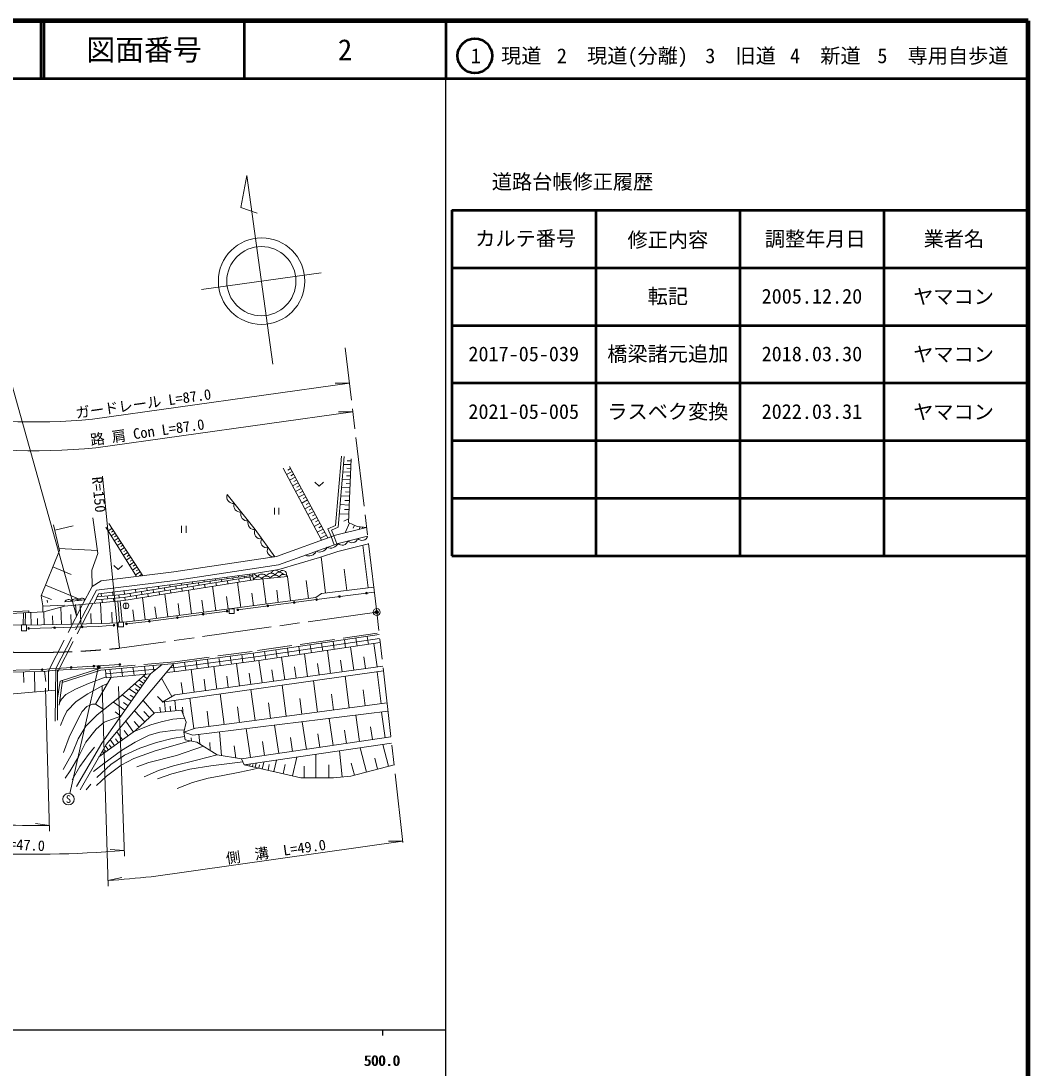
# Model space of a CAD drawing. Units: millimetres, scale not verified. Extents: x 40000 to 680000, y 20000 to 380000.
# Drawn here: x 505268 to 680000, y 198357 to 380000 of the extents above; entities that cross this region are included whole.
import ezdxf
from ezdxf.enums import TextEntityAlignment as Align

# ---------------------------------------------------------------- set-up
doc = ezdxf.new("R2010")
doc.units = ezdxf.units.MM
doc.header["$LTSCALE"] = 1000
doc.header["$PDMODE"] = 32
doc.header["$PDSIZE"] = 500
doc.linetypes.add('CHAIN', pattern=[18.5, 12, -1.5, 3.5, -1.5])
doc.linetypes.add('DASHED', pattern=[7.5, 6, -1.5])
for name, color, linetype, lineweight in [('M-BGD', 7, 'Continuous', 13), ('M-BMK', 2, 'CHAIN', 13), ('M-BMK-SRVR', 3, 'Continuous', 13), ('M-STR-HTXT', 7, 'Continuous', 13), ('M-STR-STRC', 7, 'Continuous', 13), ('M-TTL', 2, 'Continuous', 140), ('M-TTL-BAND', 7, 'Continuous', 25), ('M-TTL-FRAM', 2, 'Continuous', 50), ('M-TTL-LINE', 7, 'Continuous', 50)]:
    doc.layers.add(name, color=color, linetype=linetype, lineweight=lineweight)
doc.layers.add('M-OTRS', color=6, linetype='Continuous')
doc.layers.add('M-TTL-TXT', color=7, linetype='Continuous')
doc.styles.add('ＭＳ ゴシック', font='')
doc.styles.get('ＭＳ ゴシック').set_extended_font_data('MS Gothic')

msp = doc.modelspace()

# ---------------------------------------------------------------- hatches: boundary and pattern name
at = {"layer": 'M-BGD'}
for points in [[(556423, 279630, -1), (556723, 279630, -1)], [(560396, 280143, -1), (560696, 280143, -1)], [(565072, 280747, -1), (565372, 280747, -1)], [(542740, 277856, -1), (543040, 277856, -1)], [(547953, 278532, -1), (548253, 278532, -1)], [(552516, 279123, -1), (552816, 279123, -1)], [(532256, 276498, -1), (532556, 276498, -1)], [(536743, 277079, -1), (537043, 277079, -1)], [(540916, 277620, -1), (541216, 277620, -1)], [(506451, 274622, -1), (506751, 274622, -1)], [(510948, 274749, -1), (511248, 274749, -1)], [(515723, 274883, -1), (516023, 274883, -1)], [(521262, 275179, -1), (521562, 275179, -1)], [(523433, 275407, -1), (523733, 275407, -1)], [(527399, 275868, -1), (527699, 275868, -1)], [(508772, 267464, -1), (509072, 267464, -1)], [(513819, 267851, -1), (514119, 267851, -1)], [(517748, 268082, -1), (518048, 268082, -1)], [(522274, 268348, -1), (522574, 268348, -1)]]:
    msp.add_hatch(color=256, dxfattribs=at).paths.add_polyline_path(points)
at = {"layer": 'M-STR-HTXT'}
msp.add_hatch(color=256, dxfattribs=at).paths.add_polyline_path([(518981, 268076, -0.41421), (518886, 267735, -0.41421), (518545, 267830, -1)])

# ---------------------------------------------------------------- linework, layer by layer
at = {"layer": 'M-BGD'}
for p, q in [((562531, 303674), (561889, 303701)), ((557416, 289931), (550749, 302422)), ((552315, 301848), (551337, 301320)), ((552051, 302337), (551562, 302073)), ((558533, 290334), (551840, 302728)), ((562452, 301747), (561111, 301802)), ((562505, 303032), (561220, 303085)), ((562478, 302389), (561836, 302416)), ((552844, 300870), (551861, 300340)), ((552579, 301359), (552090, 301095)), ((553374, 299888), (552387, 299354)), ((553109, 300379), (552617, 300114)), ((562397, 300406), (560998, 300464)), ((562368, 299707), (561669, 299736)), ((562424, 301077), (561754, 301104)), ((553907, 298900), (552915, 298364)), ((553641, 299394), (553147, 299127)), ((554443, 297908), (553446, 297369)), ((554175, 298404), (553679, 298136)), ((562339, 299008), (560880, 299068)), ((562309, 298278), (561580, 298308)), ((554982, 296911), (553980, 296370)), ((554712, 297409), (554214, 297140)), ((555252, 296410), (554751, 296139)), ((562217, 296027), (560629, 296092)), ((562279, 297549), (560757, 297611)), ((562248, 296788), (561487, 296819)), ((549235, 295558), (549235, 294358)), ((550035, 295558), (550035, 294358)), ((555523, 295909), (554516, 295365)), ((556066, 294902), (555055, 294356)), ((555794, 295405), (555291, 295134)), ((556339, 294396), (555834, 294123)), ((562152, 294439), (560495, 294507)), ((562184, 295233), (561390, 295265)), ((526413, 283765), (520504, 292819)), ((556613, 293890), (555596, 293342)), ((557161, 292874), (556140, 292322)), ((556887, 293382), (556379, 293108)), ((562118, 293610), (561300, 293221)), ((562300, 292913), (561502, 291212)), ((563150, 292514), (562923, 292029)), ((511138, 291685), (514351, 292407)), ((525302, 283629), (519974, 292180)), ((521051, 291981), (520373, 291539)), ((521598, 291144), (520902, 290690)), ((521324, 291562), (520985, 291341)), ((521871, 290725), (521523, 290498)), ((533137, 292390), (533137, 291190)), ((533937, 292390), (533937, 291190)), ((557713, 291853), (556687, 291298)), ((557437, 292363), (556927, 292087)), ((558267, 290826), (557236, 290269)), ((557990, 291339), (557477, 291062)), ((564039, 292251), (563993, 291820)), ((564536, 292199), (564524, 292080)), ((522144, 290306), (521431, 289841)), ((522691, 289469), (521960, 288992)), ((522417, 289887), (522061, 289655)), ((522964, 289050), (522599, 288812)), ((565484, 281641), (564601, 289036)), ((511860, 288472), (518533, 288142)), ((523237, 288631), (522489, 288143)), ((523784, 287794), (523018, 287294)), ((523510, 288213), (523136, 287969)), ((524057, 287375), (523674, 287125)), ((558090, 280758), (557340, 287035)), ((510789, 285280), (513963, 283992)), ((524330, 286956), (523547, 286445)), ((524877, 286119), (524076, 285596)), ((524603, 286538), (524212, 286282)), ((525423, 285282), (524605, 284748)), ((525150, 285700), (524750, 285439)), ((525970, 284444), (525134, 283899)), ((525696, 284863), (525287, 284596)), ((526243, 284025), (525825, 283753)), ((538005, 283087), (545466, 284112)), ((541044, 283218), (541008, 283499)), ((543025, 283497), (542989, 283772)), ((544049, 283377), (544016, 283627)), ((545008, 283757), (544971, 284044)), ((545107, 282990), (545037, 283536)), ((545601, 283070), (545466, 284112)), ((552040, 279395), (551489, 283647)), ((561787, 281200), (561345, 284897)), ((509501, 282106), (515849, 279530)), ((517654, 281910), (515973, 278794)), ((517654, 281910), (519161, 282878)), ((527194, 281164), (527133, 281629)), ((529169, 281482), (529116, 281895)), ((530221, 281146), (530157, 281642)), ((531144, 281801), (531098, 282161)), ((532196, 281464), (532133, 281956)), ((533123, 282096), (533080, 282427)), ((533255, 281078), (533184, 281624)), ((534172, 281783), (534113, 282236)), ((535103, 282377), (535062, 282692)), ((535230, 281397), (535160, 281942)), ((536147, 282102), (536093, 282517)), ((537084, 282657), (537045, 282958)), ((537206, 281715), (537135, 282261)), ((538123, 282420), (538074, 282797)), ((539054, 277712), (538508, 281926)), ((539064, 282937), (539027, 283227)), ((539181, 282034), (539110, 282580)), ((540098, 282739), (540054, 283078)), ((541157, 282353), (541086, 282899)), ((542074, 283058), (542035, 283358)), ((543403, 278276), (542839, 282624)), ((543132, 282672), (543061, 283217)), ((547787, 278844), (547219, 283229)), ((555174, 279801), (554768, 282936)), ((508786, 280345), (510548, 279630)), ((519258, 280147), (519193, 280651)), ((520319, 279741), (520255, 280238)), ((521252, 280328), (521179, 280892)), ((521387, 279286), (521316, 279832)), ((522313, 279923), (522248, 280419)), ((523243, 280526), (523164, 281132)), ((523378, 279484), (523307, 280030)), ((524295, 280189), (524230, 280685)), ((525218, 280845), (525150, 281373)), ((525353, 279803), (525282, 280349)), ((526270, 280508), (526206, 281004)), ((526802, 276131), (526359, 279965)), ((527329, 280122), (527258, 280667)), ((528246, 280827), (528181, 281323)), ((529304, 280440), (529233, 280986)), ((530759, 276637), (530246, 280592)), ((531279, 280759), (531209, 281305)), ((534841, 277166), (534312, 281248)), ((541229, 277994), (540947, 280168)), ((545595, 278560), (545311, 280752)), ((549914, 279120), (549638, 281246)), ((509043, 278469), (512841, 278657)), ((509794, 279528), (509859, 279113)), ((512284, 275320), (512217, 278332)), ((512898, 279262), (516398, 279580)), ((515646, 275395), (515571, 278757)), ((518326, 279560), (518311, 279676)), ((519250, 275475), (519085, 279077)), ((519393, 279105), (519323, 279651)), ((523494, 279017), (523494, 278017)), ((528781, 276381), (528525, 278358)), ((532800, 276902), (532535, 278943)), ((536948, 277439), (536675, 279546)), ((506625, 277349), (506611, 277649)), ((507048, 275204), (507000, 277367)), ((508160, 275229), (508135, 276341)), ((509271, 275253), (509222, 277477)), ((510777, 275287), (510744, 276793)), ((513965, 275357), (513927, 277039)), ((517448, 275435), (517408, 277237)), ((521111, 275560), (521026, 277421)), ((524885, 275910), (524664, 277827)), ((561394, 272665), (561597, 271280)), ((563373, 272954), (563576, 271569)), ((565352, 273243), (565555, 271858)), ((549520, 270931), (549722, 269546)), ((551499, 271220), (551701, 269835)), ((553478, 271509), (553680, 270124)), ((555457, 271798), (555659, 270413)), ((557436, 272087), (557639, 270702)), ((558994, 266827), (558440, 270819)), ((559415, 272376), (559618, 270991)), ((563014, 267385), (562457, 271405)), ((567065, 267946), (566503, 271996)), ((535649, 269029), (535852, 267644)), ((537632, 269296), (537834, 267910)), ((539614, 269562), (539816, 268177)), ((541596, 269829), (541799, 268444)), ((543579, 270096), (543781, 268710)), ((545561, 270362), (545763, 268977)), ((547106, 265180), (546565, 269085)), ((547541, 270642), (547743, 269257)), ((551040, 265725), (550494, 269659)), ((555002, 266274), (554453, 270237)), ((561004, 267106), (560725, 269116)), ((565039, 267665), (564759, 269690)), ((505732, 267101), (505770, 265212)), ((507621, 267139), (507691, 263610)), ((509384, 267189), (509571, 265434)), ((510050, 263813), (510037, 267258)), ((511190, 258508), (511330, 267696)), ((511622, 262530), (511603, 267406)), ((520069, 266072), (519945, 267466)), ((520007, 266769), (528758, 267548)), ((520709, 267534), (520911, 266147)), ((522704, 267712), (522907, 266324)), ((524699, 267889), (524902, 266502)), ((526695, 268067), (526897, 266679)), ((528191, 268200), (528335, 267210)), ((531698, 268403), (531885, 267123)), ((533667, 268762), (533869, 267377)), ((535344, 263549), (534796, 267502)), ((539280, 264095), (538734, 268031)), ((543201, 264638), (542657, 268559)), ((549073, 265452), (548800, 267419)), ((553021, 265999), (552746, 267981)), ((556998, 266551), (556721, 268546)), ((567790, 261557), (567058, 267112)), ((511895, 261333), (512474, 265579)), ((518230, 261500), (520911, 266147)), ((520069, 266072), (527768, 266757)), ((526585, 265093), (525762, 265670)), ((527159, 265911), (526530, 266353)), ((526872, 265502), (526557, 265723)), ((531461, 262797), (529659, 265968)), ((533368, 263276), (533094, 265252)), ((537312, 263822), (537039, 265790)), ((541240, 264367), (540969, 266327)), ((545153, 264909), (544883, 266862)), ((556732, 260100), (556014, 265551)), ((562235, 260825), (561510, 266328)), ((525293, 263251), (524034, 264135)), ((526007, 264269), (524989, 264984)), ((525650, 263760), (525141, 264117)), ((526296, 264681), (525885, 264970)), ((545882, 258671), (545178, 264019)), ((551282, 259382), (550570, 264781)), ((565012, 261191), (564647, 263969)), ((523317, 260436), (521301, 261851)), ((524410, 261993), (522853, 263085)), ((523863, 261214), (523085, 261760)), ((524851, 262622), (524222, 263064)), ((528366, 259928), (526457, 262146)), ((529876, 261896), (528987, 262838)), ((530330, 260162), (530166, 261897)), ((532149, 260334), (531978, 262153)), ((535254, 257242), (534573, 262520)), ((540533, 257974), (539861, 263268)), ((548582, 259027), (548226, 261726)), ((554007, 259741), (553648, 262467)), ((559484, 260463), (559121, 263214)), ((522610, 259428), (521601, 260135)), ((526767, 258423), (524952, 260349)), ((527568, 259177), (526586, 260219)), ((529462, 260080), (529380, 260948)), ((531240, 260248), (531154, 261158)), ((533441, 259659), (533325, 260951)), ((537886, 257639), (537551, 260285)), ((543208, 258319), (542856, 260993)), ((568459, 255670), (567801, 260110)), ((524805, 256651), (523447, 258552)), ((525804, 257515), (524896, 258478)), ((554790, 253644), (554080, 258437)), ((559463, 254336), (558770, 259009)), ((564018, 255011), (563343, 259567)), ((522904, 255293), (521897, 256702)), ((523854, 255972), (523175, 256922)), ((536290, 254576), (536150, 256250)), ((540047, 252557), (539721, 256686)), ((545080, 252205), (544333, 257248)), ((549997, 252933), (549268, 257850)), ((557127, 253990), (556780, 256326)), ((561741, 254674), (561403, 256951)), ((566239, 255341), (565910, 257561)), ((520978, 253899), (520599, 254422)), ((521501, 254277), (520743, 255324)), ((522202, 254785), (521695, 255486)), ((534844, 255085), (534814, 255633)), ((538116, 253428), (538044, 254805)), ((543534, 251975), (569448, 255816)), ((543987, 250941), (569572, 254724)), ((547539, 252569), (547174, 255027)), ((552394, 253289), (552039, 255685)), ((569033, 250698), (568045, 254498)), ((519239, 252640), (519179, 252723)), ((519644, 252933), (519368, 253315)), ((520049, 253226), (519876, 253466)), ((520454, 253520), (519912, 254268)), ((542561, 252138), (542264, 254252)), ((556428, 248705), (556434, 252781)), ((560982, 248848), (560526, 253386)), ((565234, 249711), (564139, 253920)), ((544452, 250835), (544494, 251020)), ((544940, 250725), (545023, 251094)), ((545427, 250614), (545512, 250988)), ((545915, 250503), (546084, 251251)), ((546525, 250365), (546664, 250975)), ((547136, 250226), (547413, 251447)), ((548133, 250000), (548359, 250997)), ((549130, 249774), (549583, 251768)), ((550759, 249404), (551129, 251033)), ((552389, 249034), (553128, 252292)), ((554390, 248708), (554393, 250746)), ((558709, 248701), (558712, 250982)), ((563129, 249163), (562581, 251268)), ((567133, 250205), (566639, 252104)), ((516569, 246627), (517408, 247580))]:
    msp.add_line(p, q, dxfattribs=at)
at = {"layer": 'M-BGD', "linetype": 'DASHED'}
for p, q in [((559538, 290696), (560047, 289285)), ((559628, 289134), (559119, 290545)), ((510037, 267258), (515973, 278794)), ((511330, 267696), (517094, 278896)), ((511605, 267027), (517743, 278955)), ((522384, 275699), (522052, 279347)), ((522836, 275699), (522501, 279388)), ((505644, 275227), (505689, 277303)), ((505994, 275227), (506039, 277320))]:
    msp.add_line(p, q, dxfattribs=at)
at = {"layer": 'M-BGD'}
for points in [[(559114, 290543), (558535, 291897), (559871, 292468), (560888, 304508)], [(559538, 290696), (559126, 291660), (560297, 292161), (561337, 304470)], [(565239, 292124), (563615, 292296), (562093, 293010), (562546, 304031)], [(556266, 300015), (557016, 299315), (557766, 300015)], [(549306, 287065), (545929, 291755), (541021, 297831)], [(509093, 277471), (509041, 278519), (508764, 280291), (511940, 288116), (510931, 292609)], [(517654, 281910), (517587, 284711), (518609, 287593), (517743, 293811)], [(519161, 282878), (531801, 284425), (549580, 287106), (559849, 290808), (565239, 292124)], [(517094, 278896), (518363, 281269), (532004, 282938), (549950, 285645), (560282, 289370), (565418, 290624)], [(545466, 284112), (549993, 284829), (557054, 286945), (560245, 287948), (565579, 289280)], [(521374, 285514), (522124, 284814), (522874, 285514)], [(480227, 278482), (486036, 277777), (490702, 277332), (493698, 277085), (500957, 277069), (509228, 277477), (512827, 278507), (523139, 279446), (545601, 283070), (551529, 283651)], [(518254, 279553), (523070, 279992), (545531, 283616)], [(518500, 280078), (523008, 280488), (531907, 281924), (542958, 283489), (545504, 283822)], [(517983, 278976), (518743, 280597), (525879, 281461), (538005, 283087)], [(523060, 275699), (527290, 276188), (556441, 279965), (557437, 280680), (566477, 281760)], [(542890, 277856), (556573, 279630), (566577, 280922)], [(506611, 277649), (500950, 277369), (493711, 277385), (490729, 277631), (486068, 278075), (480286, 278777)], [(523583, 275407), (527333, 275840), (541066, 277620)], [(505348, 275211), (495337, 275485), (492395, 275698), (492392, 275699)], [(522160, 275608), (519220, 275474), (506249, 275186), (506248, 275186)], [(521412, 275179), (518696, 274962), (506601, 274622)], [(512425, 265213), (519144, 267395), (532021, 268541), (546350, 270468), (567435, 273547)], [(531161, 267762), (532098, 267845), (546447, 269775), (567492, 272848)], [(530525, 267002), (532176, 267149), (546545, 269082), (567593, 272155)], [(488836, 252747), (484363, 257522), (480585, 262021), (477145, 267882), (476353, 269691), (483366, 268312), (491577, 267204), (497896, 267050), (499579, 266979), (509210, 267170), (510307, 267287), (511326, 267394), (519091, 267726), (512062, 265445), (511622, 262530), (511622, 258726)], [(499573, 267279), (509191, 267470), (510275, 267585), (511330, 267696), (522424, 268348)], [(529748, 268339), (527734, 266730), (519301, 254714), (514890, 247188)], [(531797, 268521), (520028, 254471), (515532, 246610)], [(568148, 267266), (529781, 261843), (531958, 263080), (568055, 268083)], [(511956, 261777), (512288, 262332), (513057, 263166), (514754, 264084), (516986, 265069), (520057, 266207)], [(512566, 250121), (514217, 253050), (515183, 255440), (516554, 257654), (518495, 259656), (522672, 262924), (526897, 266679)], [(482291, 264831), (488064, 263857), (495180, 262942), (499952, 262945), (511273, 263918)], [(512123, 257755), (512667, 259055), (513251, 260262), (514857, 261920), (516901, 263286), (519463, 264692), (520248, 264998)], [(533528, 256623), (535527, 257339), (542237, 258191), (568781, 261688)], [(512672, 253099), (513664, 255742), (515185, 258957), (515873, 260226), (516723, 261103), (517684, 261500), (518230, 261500), (519625, 260540)], [(518799, 252322), (522892, 255284), (525142, 256891), (528423, 259983), (533145, 260427), (533936, 258377), (533528, 256623), (533741, 255300), (535768, 254904), (539303, 252681), (543534, 251975), (543987, 250941), (553824, 248708), (559516, 248700), (562504, 249001), (570001, 250950)], [(533528, 256623), (535078, 256119), (568945, 260250)], [(512930, 248660), (513795, 249909), (515228, 252352), (516540, 254904), (518293, 257116), (519703, 258367), (522608, 259425)], [(525026, 256809), (527783, 257913), (529576, 258433), (531642, 258889), (533680, 259042)], [(517847, 249780), (519642, 251167), (522732, 253421), (525067, 254878), (527491, 256089), (529354, 256612), (532096, 256969), (533617, 257007)], [(518380, 247369), (520104, 248991), (522665, 250916), (524883, 252044), (528561, 253402), (534051, 254922), (534754, 255102)], [(518450, 248761), (520893, 251009), (523207, 252638), (525905, 253872), (528793, 254813), (531518, 255515), (533651, 255857)], [(514129, 248349), (515493, 250668), (516962, 252752), (518011, 254010)], [(525360, 250592), (527477, 251335), (532283, 252599), (536923, 254178)], [(526651, 248869), (529111, 249991), (531710, 250760), (535735, 251756), (539303, 252681)], [(528935, 248550), (531457, 249394), (534582, 250187), (538215, 250805), (541442, 251183), (543761, 251458)], [(532383, 246879), (535015, 247876), (537767, 248638), (539999, 249023), (543242, 249702), (545419, 250167), (546400, 250393)]]:
    msp.add_lwpolyline(points, dxfattribs=at)
for points in [[(541366, 278012), (542266, 278012), (542266, 277212), (541366, 277212)], [(505348, 275227), (506248, 275227), (506248, 274227), (505348, 274227)], [(522160, 275699), (523060, 275699), (523060, 274899), (522160, 274899)]]:
    msp.add_lwpolyline(points, close=True, dxfattribs=at)
at = {"layer": 'M-BGD', "linetype": 'DASHED'}
msp.add_lwpolyline([(519091, 267726), (531987, 268839), (546308, 270765), (567391, 273844)], dxfattribs=at)
at = {"layer": 'M-BGD'}
for centre, radius in [((556573, 279630), 150), ((560546, 280143), 150), ((565222, 280747), 150), ((523494, 278517), 500), ((542890, 277856), 150), ((548103, 278532), 150), ((552666, 279123), 150), ((532406, 276498), 150), ((536893, 277079), 150), ((541066, 277620), 150), ((506601, 274622), 150), ((511098, 274749), 150), ((515873, 274883), 150), ((521412, 275179), 150), ((523583, 275407), 150), ((527549, 275868), 150), ((508922, 267464), 150), ((513969, 267851), 150), ((517898, 268082), 150), ((522424, 268348), 150)]:
    msp.add_circle(centre, radius, dxfattribs=at)
for centre, radius, start, end in [((542133, 297474), 1168, 162.20398, 275.65264), ((543360, 295955), 1168, 162.20398, 275.65264), ((544587, 294436), 1168, 162.20398, 275.65264), ((545814, 292917), 1168, 162.20398, 275.65264), ((546803, 291201), 1036, 147.62646, 283.88191), ((547927, 289641), 1036, 147.62646, 283.88191), ((559001, 289956), 1409, 244.24233, 335.40504), ((561019, 290068), 1015, 223.45815, 343.98528), ((562731, 290486), 1015, 223.45815, 343.98528), ((564443, 290904), 1015, 223.45815, 343.98528), ((549050, 288080), 1036, 147.62646, 283.88191), ((555213, 288591), 1409, 244.24233, 335.40504), ((557107, 289274), 1409, 244.24233, 335.40504), ((544968, 282443), 1742, 40.05446, 73.37249), ((546386, 282701), 867, 36.38086, 154.82036), ((547134, 283118), 944, 39.03055, 151.86943), ((547868, 282847), 867, 36.38086, 154.82036), ((548652, 283345), 867, 36.38086, 154.82036), ((549350, 282992), 867, 36.38086, 154.82036), ((549436, 283842), 867, 36.38086, 154.82036), ((550134, 283490), 867, 36.38086, 154.82036), ((550832, 283137), 867, 36.38086, 154.82036), ((550702, 284038), 652, 343.14131, 150.7376), ((514681, 279064), 687, 36.67626, 153.72532), ((515847, 279170), 687, 36.67626, 153.72532), ((513514, 278958), 687, 36.67626, 153.72532)]:
    msp.add_arc(centre, radius, start, end, dxfattribs=at)
at = {"layer": 'M-BMK'}
msp.add_line((566991, 277455), (522378, 271177), dxfattribs=at)
msp.add_lwpolyline([(571530, 237488), (566991, 277455), (561516, 323296)], dxfattribs=at)
msp.add_arc((507465, 420434), 150000, 253.84386, 275.70575, dxfattribs=at)
at = {"layer": 'M-BMK-SRVR'}
for p, q in [((544472, 353213), (543410, 347646)), ((548947, 320488), (544472, 353213)), ((543410, 347646), (546250, 346676)), ((536579, 333432), (557385, 336277))]:
    msp.add_line(p, q, dxfattribs=at)
for centre, radius in [((547024, 334860), 7500), ((546982, 334855), 6000), ((566991, 277455), 600)]:
    msp.add_circle(centre, radius, dxfattribs=at)
at = {"layer": 'M-OTRS'}
msp.add_point((566991, 277455), dxfattribs=at)
msp.add_point((566991, 277455), dxfattribs=at)
at = {"layer": 'M-STR-HTXT'}
for p, q in [((514890, 276777), (503678, 316939)), ((562246, 317182), (517663, 310907)), ((562246, 317182), (559791, 317181)), ((562840, 312216), (518244, 305940)), ((562840, 312216), (560385, 312215)), ((522378, 271177), (519396, 301028)), ((514890, 276777), (514735, 278778)), ((518743, 267943), (513737, 245990)), ((509553, 264245), (510249, 239462)), ((519377, 264645), (520394, 229887)), ((522172, 264565), (523222, 235121)), ((510221, 240462), (507786, 240773)), ((523186, 236121), (520735, 236261)), ((527875, 231556), (571506, 237696)), ((571506, 237696), (569051, 237696)), ((520364, 230887), (522763, 231408))]:
    msp.add_line(p, q, dxfattribs=at)
msp.add_circle((518763, 267953), 250, dxfattribs=at)
for centre, radius, start, end in [((507465, 420434), 110000, 259.88429, 275.31903), ((507465, 420434), 115000, 259.70851, 275.37821), ((507358, 419403), 178964, 258.8648, 270.91668), ((507358, 419403), 183964, 258.91951, 274.9358), ((507358, 419403), 188964, 273.94673, 276.23328)]:
    msp.add_arc(centre, radius, start, end, dxfattribs=at)
at = {"layer": 'M-STR-STRC'}
msp.add_circle((513515, 245015), 1000, dxfattribs=at)
at = {"layer": 'M-TTL'}
for p, q in [((680000, 380000), (40000, 380000)), ((680000, 20000), (680000, 380000))]:
    msp.add_line(p, q, dxfattribs=at)
at = {"layer": 'M-TTL-BAND'}
for p, q in [((579000, 20000), (579000, 370000)), ((40000, 205000), (579000, 205000)), ((568000, 205000), (568000, 204000))]:
    msp.add_line(p, q, dxfattribs=at)
at = {"layer": 'M-TTL-FRAM'}
for p, q in [((580000, 347197), (580000, 287197)), ((580000, 347197), (680000, 347197)), ((580000, 287197), (680000, 287197))]:
    msp.add_line(p, q, dxfattribs=at)
at = {"layer": 'M-TTL-LINE'}
for p, q in [((508747, 380000), (508747, 370000)), ((509247, 380000), (509247, 370000)), ((543997, 380000), (543997, 370000)), ((579000, 380000), (579000, 370000)), ((40000, 370000), (680000, 370000)), ((605000, 347197), (605000, 287197)), ((630000, 347197), (630000, 287197)), ((655000, 347197), (655000, 287197)), ((580000, 337197), (680000, 337197)), ((580000, 327197), (680000, 327197)), ((580000, 317197), (680000, 317197)), ((580000, 307197), (680000, 307197)), ((580000, 297197), (680000, 297197))]:
    msp.add_line(p, q, dxfattribs=at)
msp.add_circle((584031, 373958), 3000, dxfattribs=at)

# ---------------------------------------------------------------- texts
at = {"layer": 'M-STR-HTXT', "style": 'ＭＳ ゴシック'}
for s, rotation, p in [('ガードレール L=87.0', 8.011, (526704, 312180)), ('路 肩 Con L=87.0', 8.011, (527401, 307229)), ('ガードレール L=47.0', 357.302, (497512, 236003)), ('側\u3000溝\u3000L=49.0', 8.011, (549712, 234473))]:
    msp.add_text(s, height=1833, rotation=rotation, dxfattribs=at).set_placement(p, align=Align.BOTTOM_CENTER)
msp.add_text('R=150', height=1833, rotation=275.706, dxfattribs=at).set_placement((519396, 301028), align=Align.TOP_LEFT)
at = {"layer": 'M-STR-STRC', "style": 'ＭＳ ゴシック'}
msp.add_text('S', height=1320, rotation=0.842, dxfattribs=at).set_placement((513515, 245015), align=Align.MIDDLE_CENTER)
at = {"layer": 'M-TTL-BAND', "style": 'ＭＳ ゴシック'}
for p in [(567844, 198195), (568000, 198195)]:
    msp.add_text('500.0', height=1833, dxfattribs=at).set_placement(p, align=Align.BOTTOM_CENTER)
at = {"layer": 'M-TTL-TXT', "style": 'ＭＳ ゴシック'}
for s, height, p in [('図面番号', 3666, (526622, 375000)), ('2', 3666, (561497, 375000)), ('1\u3000現道', 2566, (589448, 373958)), ('2\u3000現道(分離)', 2566, (609619, 373958)), ('3\u3000旧道', 2566, (630121, 373958)), ('4\u3000新道', 2566, (644824, 373958)), ('5\u3000専用自歩道', 2566, (665228, 373958)), ('道路台帳修正履歴', 2566, (600968, 352113)), ('カルテ番号', 2566, (592839, 342277)), ('修正内容', 2566, (617509, 342023)), ('調整年月日', 2566, (643089, 342197)), ('業者名', 2566, (667134, 342197)), ('転記', 2566, (617500, 332245)), ('2005.12.20', 2566, (642500, 332245)), ('ヤマコン', 2566, (667077, 332189)), ('2017-05-039', 2566, (592500, 322245)), ('橋梁諸元追加', 2566, (617500, 322245)), ('2018.03.30', 2566, (642500, 322245)), ('ヤマコン', 2566, (667077, 322189)), ('2021-05-005', 2566, (592500, 312245)), ('ラスベク変換', 2566, (617500, 312245)), ('2022.03.31', 2566, (642500, 312245)), ('ヤマコン', 2566, (667077, 312189))]:
    msp.add_text(s, height=height, dxfattribs=at).set_placement(p, align=Align.MIDDLE_CENTER)

doc.saveas('drawing.dxf')
